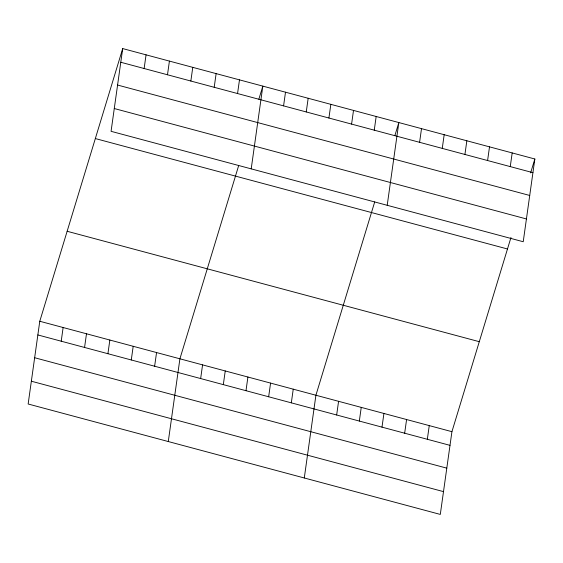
<?xml version="1.0" encoding="UTF-8"?>
<svg xmlns="http://www.w3.org/2000/svg" width="563" height="563" viewBox="0 0 563 563"><rect width="100%" height="100%" fill="white"/><g stroke="black" fill="none" stroke-linecap="round" stroke-linejoin="round"><path stroke-width="0.84" d="M122.706 48.58L111.073 131.32L523.224 241.738L534.85 158.998L122.706 48.58L39.776 321.262L28.15 404.002L440.294 514.42L451.927 431.68L510.965 237.53M61.212 341.199L63.133 327.518M84.563 347.455L86.491 333.775M144.135 68.517L146.056 54.836M107.92 353.712L109.841 340.031M167.493 74.773L169.414 61.093M131.278 359.968L133.199 346.287M190.85 81.03L192.771 67.349M154.628 366.224L156.556 352.544M214.2 87.286L216.122 73.605M168.281 441.547L179.907 358.8L238.705 165.473M237.558 93.542L239.479 79.862M200.653 378.554L202.574 364.873M251.204 168.865L262.837 86.125L258.853 99.208M223.321 384.628L225.242 370.947M283.576 105.872L285.504 92.191M245.989 390.701L247.91 377.02M306.251 111.946L308.172 98.265M268.657 396.774L270.578 383.093M328.919 118.019L330.84 104.338M291.324 402.848L293.246 389.167M351.586 124.092L353.508 110.411M304.287 477.98L315.913 395.24L374.712 201.913M374.254 130.166L376.175 116.485M336.66 414.994L338.581 401.313M387.21 205.305L398.843 122.558L394.86 135.648M359.328 421.068L361.249 407.387M419.59 142.312L421.511 128.631M381.995 427.141L383.924 413.46M442.258 148.386L444.179 134.705M404.663 433.207L406.592 419.534M464.925 154.459L466.847 140.778M427.331 439.281L429.259 425.607M487.593 160.532L489.514 146.852M510.261 166.606L512.182 152.925M530.62 172.904L534.85 158.998M120.785 62.261L532.929 172.679M117.576 85.048L529.727 195.467M114.282 108.532L526.426 218.951M95.337 138.561L507.481 248.98M67.145 231.273L479.289 341.692M39.776 321.262L451.927 431.68M37.855 334.943L449.999 445.354M34.653 357.73L446.797 468.149M31.352 381.214L443.496 491.626"/></g></svg>
